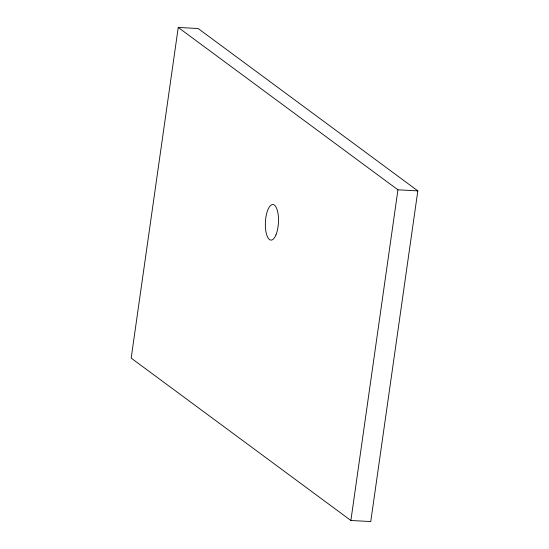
<?xml version="1.0" encoding="UTF-8"?>
<svg xmlns="http://www.w3.org/2000/svg" width="549" height="549" viewBox="0 0 549 549"><rect width="100%" height="100%" fill="white"/><g stroke="black" fill="none" stroke-linecap="round" stroke-linejoin="round"><path stroke-width="0.82" d="M178.24 27.45L131.177 358.12L350.88 520.486L370.76 521.55L417.823 190.88L198.12 28.514L178.24 27.45L397.943 189.817L417.823 190.88M350.88 520.486L397.943 189.817M275.975 234.821A17.822 6.519 -86.9 0 0 274.363 205.079A17.822 6.519 -86.9 0 0 265.4 227.005A17.822 6.519 -86.9 0 0 275.975 234.821"/></g></svg>
